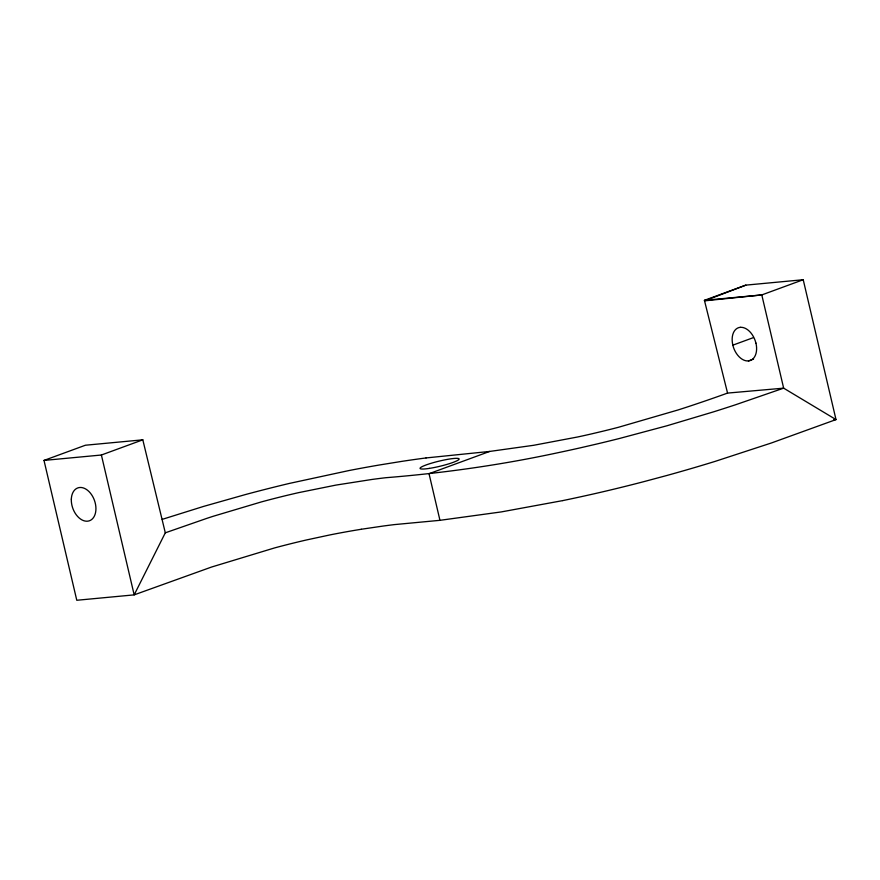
<?xml version="1.0" encoding="UTF-8"?>
<svg xmlns="http://www.w3.org/2000/svg" width="880" height="880" viewBox="0 0 880 880"><rect width="100%" height="100%" fill="white"/><g stroke="black" fill="none" stroke-linecap="round" stroke-linejoin="round"><path stroke-width="1.32" d="M165.308 532.818L134.178 594.869L76.78 600.27L44 460.416L85.415 445.225L142.813 439.824L165.308 532.818L206.987 518.309A251.13 32.34 -13.6 0 1 213.246 516.263L261.294 501.941A123.343 15.884 -13.6 0 1 287.078 495.33L292.028 494.164A107.877 13.893 -13.6 0 1 298.397 492.69L335.984 485.089L372.064 479.446A257.026 33.099 -13.6 0 1 385.627 477.73C443.861 473.066 501.809 464.838 558.932 452.507A211.794 27.28 -13.6 0 0 580.008 447.909L595.837 444.246A210.98 27.17 -13.6 0 0 619.289 438.526L666.908 425.788L713.438 411.884A341.077 43.934 -13.6 0 0 735.746 404.701L783.651 388.157L836 419.584L771.419 442.97L715.253 461.34A263.67 33.957 -13.6 0 1 666.93 475.464L644.347 481.514A210.771 27.148 -13.6 0 1 590.931 494.527L590.689 494.571A212.751 27.401 -13.6 0 1 562.76 500.599M803.22 279.73L745.833 285.131L704.55 300.861L761.794 294.932L803.22 279.73L836 419.584L833.613 419.815M44 460.416L101.387 455.015L142.813 439.824M704.418 300.322L761.794 294.932L783.651 388.157L727.562 393.085L704.418 300.322L745.833 285.131M753.555 359.04L748.418 360.921A17.435 11.308 70 0 1 732.82 345.169L753.302 337.656M727.551 393.085A374.231 48.202 -13.6 0 1 703.901 401.401L694.287 404.657A272.712 35.123 -13.6 0 1 678.062 409.959L618.486 427.273A130.746 16.841 -13.6 0 1 602.723 431.244L592.02 433.785A123.299 15.884 -13.6 0 1 577.731 436.964L533.665 445.291L489.665 451.44L429.033 473.704L439.956 520.322L501.281 511.918L562.65 500.621M162.217 519.365L203.599 506.407L245.663 494.494A204.633 26.356 -13.6 0 1 289.256 483.45L349.085 470.525A226.391 29.161 -13.6 0 1 379.126 465.036L402.16 461.318A301.378 38.819 -13.6 0 1 426.041 457.941M361.306 529.254L382.998 526.064A253.913 32.703 -13.6 0 1 394.339 524.612L439.956 520.322M426.052 457.941L489.665 451.44M101.387 455.015L134.178 594.869L211.585 567.028L274.659 547.899A124.003 15.972 -13.6 0 1 289.982 543.928A112.695 14.52 -13.6 0 1 306.438 539.968L330.154 534.875A142.956 18.414 -13.6 0 1 361.262 529.276M755.942 343.068A17.435 11.363 70.3 0 1 748.418 360.921M732.864 345.158A17.435 11.363 69.7 0 1 740.289 327.316M740.289 327.327A17.435 11.418 70 0 1 755.898 343.068M429.352 468.391A20.119 2.596 -13.6 0 0 459.129 459.107A20.119 2.596 -13.6 0 0 430.243 463.562A20.119 2.596 -13.6 0 0 429.352 468.391M71.324 499.125A17.435 11.528 70.6 0 0 89.221 520.85A17.435 11.528 70.6 0 0 90.332 493.031A17.435 11.528 70.6 0 0 71.324 499.125"/></g></svg>
